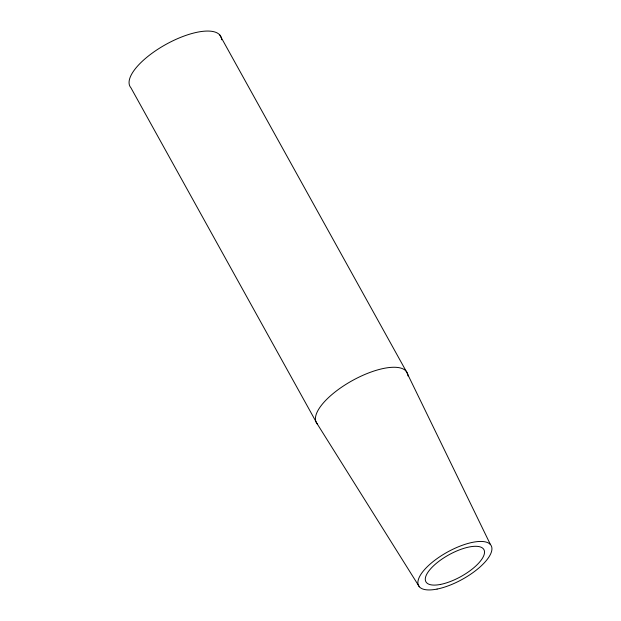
<?xml version="1.0" encoding="UTF-8"?>
<svg xmlns="http://www.w3.org/2000/svg" width="621" height="621" viewBox="0 0 621 621"><rect width="100%" height="100%" fill="white"/><g stroke="black" fill="none" stroke-linecap="round" stroke-linejoin="round"><path stroke-width="0.93" d="M221.635 39.767A51.822 19.414 -29 0 0 168.33 43.105A51.822 19.414 -29 0 0 130.907 87.755L317.269 423.964L419.346 586.798M219.803 34.993L406.165 371.203L490.458 544.586M317.269 423.964A51.822 19.414 -29 0 1 354.692 379.315A51.822 19.414 -29 0 1 408.005 375.977M440.646 584.4A33.169 12.428 -29 0 0 484.52 551.859A33.169 12.428 -29 0 0 439.544 560.817A33.169 12.428 -29 0 0 440.646 584.4M437.075 589.073A41.46 15.533 -29 0 0 491.925 548.405A41.46 15.533 -29 0 0 435.701 559.599A41.46 15.533 -29 0 0 437.075 589.073"/></g></svg>
